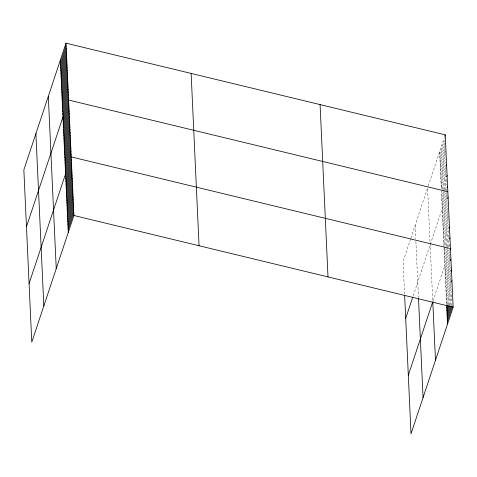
<?xml version="1.0" encoding="UTF-8"?>
<svg xmlns="http://www.w3.org/2000/svg" width="477" height="477" viewBox="0 0 477 477"><rect width="100%" height="100%" fill="white"/><g stroke="black" fill="none" stroke-linecap="round" stroke-linejoin="round"><path stroke-width="0.36" stroke-dasharray="2.38 1.79" d="M410.625 238.864L403.089 261.503L404.585 293.999M410.84 238.214L427.559 187.956L432.752 301.011M428.203 186.018L444.29 137.656M439.728 154.441L445.119 138.252M439.854 157.154L445.244 140.959M439.979 159.861L445.363 143.666M440.104 162.568L444.791 148.49M440.229 165.275L444.91 151.197M440.354 167.982L445.971 151.09M440.48 170.688L445.864 154.5M440.605 173.395L445.285 159.318M440.724 176.108L445.411 162.025M440.849 178.815L445.303 165.436M440.975 181.522L446.126 166.032M441.1 184.229L446.484 168.035M441.225 186.936L445.906 172.859M441.583 188.94L446.031 175.566M442.179 190.24L441.475 192.35L443.962 246.508L449.352 230.319M442.412 189.536L446.156 178.273M441.601 195.063L443.24 190.132M443.473 189.429L446.985 178.869M441.726 197.77L444.063 190.728M444.302 190.025L447.11 181.576M441.845 200.477L445.124 190.621M445.363 189.918L446.532 186.4M441.97 203.184L446.657 189.107M442.096 205.891L446.544 192.517M413.237 295.728L447.605 192.41M442.346 211.305L447.73 195.117M442.471 214.018L447.152 199.935M442.596 216.725L447.277 202.642M442.722 219.432L448.338 202.534M442.841 222.139L448.231 205.951M442.966 224.846L448.356 208.658M443.091 227.553L447.778 213.475M443.216 230.26L447.903 216.182M443.342 232.973L448.964 216.075M443.467 235.68L448.851 219.486M443.592 238.387L448.273 224.309M443.717 241.094L448.398 227.016M443.843 243.801L448.291 230.427M444.087 249.215L449.477 233.026M444.212 251.928L445.852 246.997M446.084 246.293L448.899 237.844M444.337 254.635L449.024 240.551M444.463 257.341L447.742 247.485M447.975 246.782L449.143 243.264M444.588 260.048L448.1 249.489M449.036 246.675L449.972 243.86M444.713 262.755L448.929 250.085M433.003 301.041L449.519 251.385M444.958 268.128L449.644 254.05M445.083 270.793L450.467 254.599M445.202 273.452L450.592 257.264M445.327 276.117L450.479 260.627M445.446 278.777L450.133 264.699M445.572 281.442L450.252 267.364M445.691 284.107L451.314 267.209M445.816 286.766L450.968 271.282M445.935 289.432L451.325 273.243M446.061 292.097L450.741 278.013M446.18 294.756L450.866 280.679M446.305 297.421L451.457 281.937M446.43 300.087L451.814 283.893M446.55 302.746L451.934 286.558M446.907 304.708L451.355 291.334M447.969 304.553L451.242 294.697M448.791 305.107L452.071 295.251M449.853 304.952L451.957 298.614M450.676 305.501L451.844 301.983M451.498 306.055L451.969 304.648M439.603 151.734L441.32 188.97M444.027 247.861L446.639 304.743M415.139 225.281L415.765 238.816M415.89 241.529L418.472 297.714"/><path stroke-width="0.72" d="M65.987 43.18L23.85 169.842L31.774 342.158L73.911 215.497L65.987 43.18L445.226 134.842L453.15 307.158L411.013 433.82L404.645 295.352M60.49 62.785L66.112 45.887M60.615 65.492L66.231 48.594M60.74 68.199L66.357 51.301M60.865 70.906L66.482 54.014M60.99 73.613L66.607 56.721M61.11 76.32L66.732 59.428M61.235 79.033L66.858 62.135M61.36 81.74L66.983 64.842M61.485 84.447L67.108 67.549M61.611 87.154L67.233 70.256M61.736 89.861L67.352 72.969M61.861 92.568L67.478 75.676M61.986 95.275L67.603 78.383M62.105 97.988L67.728 81.09M62.231 100.695L67.853 83.797M62.356 103.402L67.978 86.504M62.481 106.109L68.104 89.211M62.606 108.816L68.229 91.924M62.731 111.523L68.348 94.631M62.857 114.23L68.473 97.338M26.468 226.706L68.599 100.045L447.843 191.706M63.107 119.649L68.724 102.752M63.226 122.356L68.849 105.459M63.352 125.063L68.974 108.166M63.477 127.77L69.099 110.879M63.602 130.477L69.225 113.586M63.727 133.184L69.35 116.293M63.852 135.897L69.469 119M63.978 138.604L69.594 121.707M64.103 141.311L69.72 124.414M64.222 144.018L69.845 127.12M64.347 146.725L69.97 129.833M64.473 149.432L70.095 132.54M64.598 152.139L70.22 135.247M64.723 154.852L70.346 137.954M64.848 157.559L70.465 140.661M64.973 160.266L70.59 143.368M65.099 162.973L70.715 146.075M65.224 165.68L70.84 148.788M65.343 168.387L70.966 151.495M65.468 171.094L71.091 154.202M29.079 283.571L71.216 156.909L450.455 248.571L449.99 249.978M65.719 176.466L71.335 159.574M65.838 179.131L71.461 162.234M65.963 181.797L71.58 164.899M66.082 184.456L71.705 167.564M66.208 187.121L71.824 170.223M66.327 189.78L71.949 172.889M66.452 192.446L72.075 175.548M66.571 195.111L72.194 178.213M66.697 197.77L72.319 180.878M66.822 200.435L72.438 183.538M66.941 203.101L72.564 186.203M67.066 205.76L72.683 188.868M67.185 208.425L72.808 191.527M67.311 211.09L72.927 194.193M67.43 213.75L73.053 196.858M67.555 216.415L73.172 199.517M67.674 219.074L73.297 202.182M67.8 221.739L73.416 204.842M67.919 224.405L73.541 207.507M68.044 227.064L73.667 210.172M68.163 229.729L73.786 212.831M444.761 136.249L445.226 134.842M446.126 166.032L446.597 164.625M446.627 176.866L447.092 175.458M447.122 187.7L447.593 186.286M405.706 318.368L412.808 297.022M447.623 198.527L448.088 197.12M448.994 228.316L449.459 226.909M449.489 239.144L449.96 237.737M408.318 375.232L432.788 301.691L435.477 360.278M450.479 260.627L450.944 259.22M450.968 271.282L451.433 269.875M451.457 281.937L451.928 280.524M446.794 308.076L447.73 305.256M446.919 310.736L448.559 305.811M447.038 313.401L449.614 305.656M447.164 316.06L450.443 306.204M447.283 318.725L451.266 306.759M447.408 321.391L452.327 306.604M73.911 215.497L453.15 307.158M446.675 305.411L447.527 324.05M418.502 298.393L423.063 397.597M320.079 104.594L328.003 276.91M191.134 73.428L199.058 245.744M60.364 60.078L68.289 232.394M48.314 96.3L56.238 268.617M35.9 133.62L43.824 305.936"/></g></svg>
